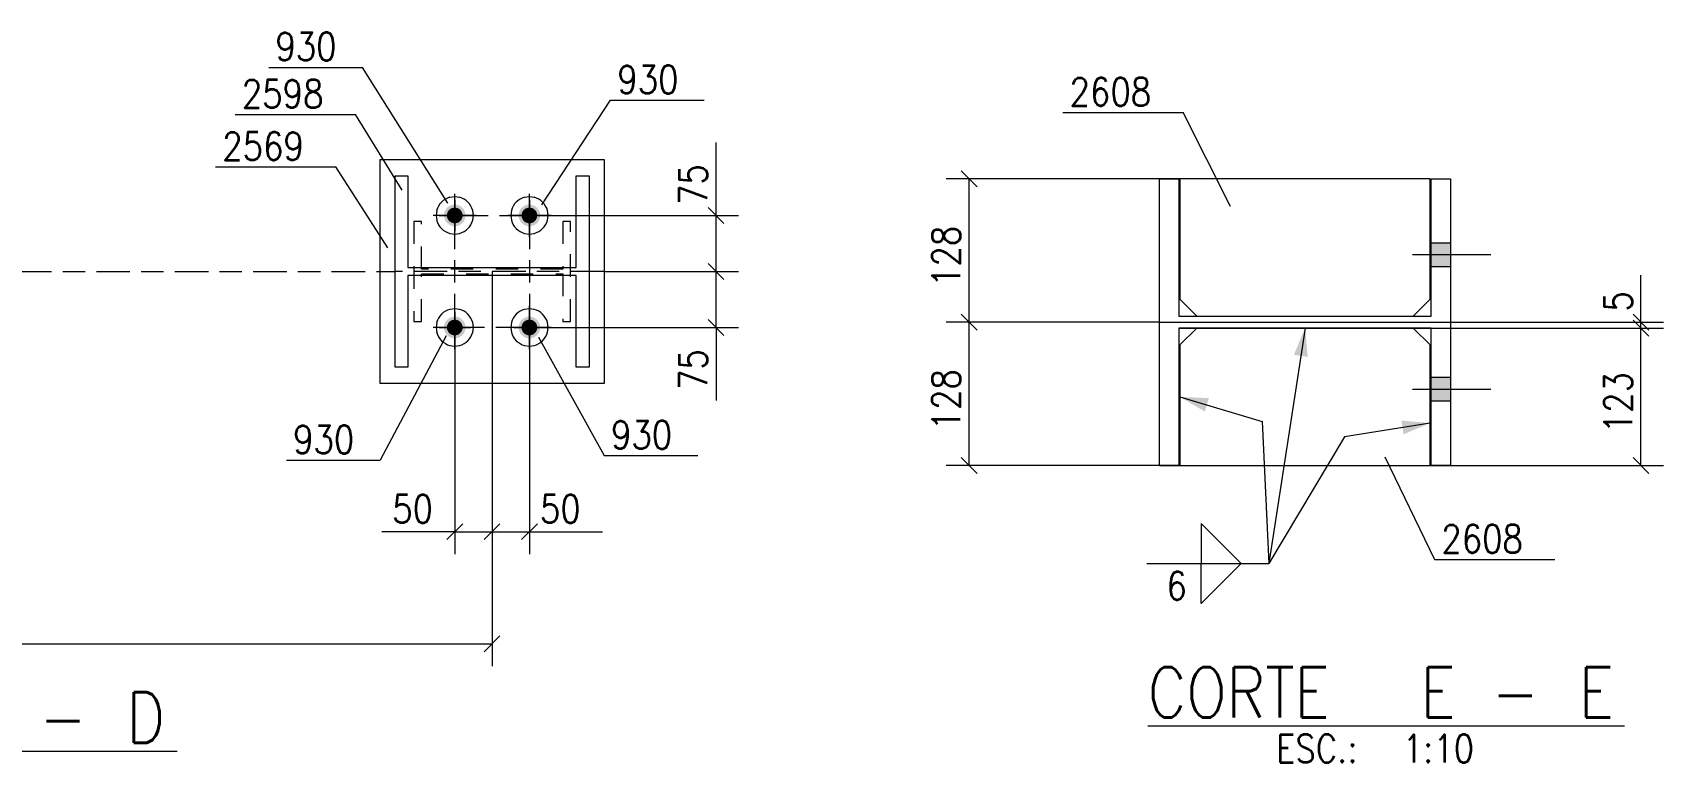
# Model space of a CAD drawing. Header units: millimetres. Extents: x 5 to 846, y 5 to 599.
# Drawn here: x 148.1 to 293.7, y 219 to 284.1 of the extents above; entities that cross this region are included whole.
import ezdxf

# ---------------------------------------------------------------- set-up
doc = ezdxf.new("R2010")
doc.units = ezdxf.units.MM
for name, pattern in [('XKITLINE00', [0]), ('XKITLINE02', [4, 2, -2]), ('XKITLINE06', [7, 3, -1, 2, -1])]:
    doc.linetypes.add(name, pattern=pattern)
for name, color, linetype, lineweight in [('Cota', 4, 'Continuous', 0), ('Marca da peça', 2, 'Continuous', 0), ('Objeto gráfico', 3, 'Continuous', 0), ('Outro tipo de objeto', 7, 'Continuous', 0), ('Parafuso', 3, 'Continuous', 0), ('Peça', 2, 'Continuous', 0), ('Solda', 1, 'Continuous', 0)]:
    doc.layers.add(name, color=color, linetype=linetype, lineweight=lineweight)
doc.styles.add('ROMANS', font='ROMANS__.TTF')
doc.styles.add('SIMPLEX', font='SIMPLEX_.TTF')

msp = doc.modelspace()

# ---------------------------------------------------------------- hatches: boundary and pattern name
at = {"layer": 'Parafuso'}
for points in [[(185.78, 266.85), (185.76, 266.85), (185.73, 266.85), (185.71, 266.85), (185.68, 266.86), (185.66, 266.86), (185.64, 266.86), (185.61, 266.87), (185.59, 266.87), (185.57, 266.88), (185.55, 266.89), (185.52, 266.89), (185.5, 266.9), (185.48, 266.91), (185.46, 266.91), (185.43, 266.92), (185.41, 266.93), (185.39, 266.94), (185.37, 266.95), (185.35, 266.96), (185.33, 266.98), (185.31, 266.99), (185.29, 267), (185.27, 267.01), (185.25, 267.03), (185.23, 267.04), (185.21, 267.05), (185.19, 267.07), (185.17, 267.08), (185.16, 267.1), (185.14, 267.12), (185.12, 267.13), (185.1, 267.15), (185.09, 267.17), (185.07, 267.18), (185.06, 267.2), (185.04, 267.22), (185.03, 267.24), (185.01, 267.26), (185, 267.28), (184.99, 267.3), (184.98, 267.32), (184.96, 267.34), (184.95, 267.36), (184.94, 267.38), (184.93, 267.4), (184.92, 267.42), (184.91, 267.45), (184.9, 267.47), (184.89, 267.49), (184.89, 267.51), (184.88, 267.54), (184.87, 267.56), (184.87, 267.58), (184.86, 267.6), (184.86, 267.63), (184.85, 267.65), (184.85, 267.67), (184.85, 267.7), (184.84, 267.72), (184.84, 267.74), (184.84, 267.77), (184.84, 267.79), (184.84, 267.82), (184.84, 267.84), (184.84, 267.86), (184.84, 267.89), (184.84, 267.91), (184.85, 267.93), (184.85, 267.96), (184.85, 267.98), (184.86, 268), (184.86, 268.03), (184.87, 268.05), (184.87, 268.07), (184.88, 268.1), (184.89, 268.12), (184.89, 268.14), (184.9, 268.16), (184.91, 268.18), (184.92, 268.21), (184.93, 268.23), (184.94, 268.25), (184.95, 268.27), (184.96, 268.29), (184.98, 268.31), (184.99, 268.33), (185, 268.35), (185.01, 268.37), (185.03, 268.39), (185.04, 268.41), (185.06, 268.43), (185.07, 268.45), (185.09, 268.46), (185.1, 268.48), (185.12, 268.5), (185.14, 268.51), (185.16, 268.53), (185.17, 268.55), (185.19, 268.56), (185.21, 268.58), (185.23, 268.59), (185.25, 268.6), (185.27, 268.62), (185.29, 268.63), (185.31, 268.64), (185.33, 268.65), (185.35, 268.67), (185.37, 268.68), (185.39, 268.69), (185.41, 268.7), (185.43, 268.71), (185.46, 268.72), (185.48, 268.72), (185.5, 268.73), (185.52, 268.74), (185.55, 268.75), (185.57, 268.75), (185.59, 268.76), (185.61, 268.76), (185.64, 268.77), (185.66, 268.77), (185.68, 268.77), (185.71, 268.78), (185.73, 268.78), (185.76, 268.78), (185.78, 268.78), (185.8, 268.78), (185.83, 268.78), (185.85, 268.78), (185.87, 268.78), (185.9, 268.78), (185.92, 268.77), (185.94, 268.77), (185.97, 268.77), (185.99, 268.76), (186.01, 268.76), (186.04, 268.75), (186.06, 268.75), (186.08, 268.74), (186.11, 268.73), (186.13, 268.72), (186.15, 268.72), (186.17, 268.71), (186.19, 268.7), (186.22, 268.69), (186.24, 268.68), (186.26, 268.67), (186.28, 268.65), (186.3, 268.64), (186.32, 268.63), (186.34, 268.62), (186.36, 268.6), (186.38, 268.59), (186.4, 268.58), (186.42, 268.56), (186.43, 268.55), (186.45, 268.53), (186.47, 268.51), (186.49, 268.5), (186.5, 268.48), (186.52, 268.46), (186.53, 268.45), (186.55, 268.43), (186.56, 268.41), (186.58, 268.39), (186.59, 268.37), (186.61, 268.35), (186.62, 268.33), (186.63, 268.31), (186.64, 268.29), (186.65, 268.27), (186.67, 268.25), (186.68, 268.23), (186.69, 268.21), (186.69, 268.18), (186.7, 268.16), (186.71, 268.14), (186.72, 268.12), (186.73, 268.1), (186.73, 268.07), (186.74, 268.05), (186.74, 268.03), (186.75, 268), (186.75, 267.98), (186.76, 267.96), (186.76, 267.93), (186.76, 267.91), (186.77, 267.89), (186.77, 267.86), (186.77, 267.84), (186.77, 267.82), (186.77, 267.79), (186.77, 267.77), (186.77, 267.74), (186.76, 267.72), (186.76, 267.7), (186.76, 267.67), (186.75, 267.65), (186.75, 267.63), (186.74, 267.6), (186.74, 267.58), (186.73, 267.56), (186.73, 267.54), (186.72, 267.51), (186.71, 267.49), (186.7, 267.47), (186.69, 267.45), (186.69, 267.42), (186.68, 267.4), (186.67, 267.38), (186.65, 267.36), (186.64, 267.34), (186.63, 267.32), (186.62, 267.3), (186.61, 267.28), (186.59, 267.26), (186.58, 267.24), (186.56, 267.22), (186.55, 267.2), (186.53, 267.18), (186.52, 267.17), (186.5, 267.15), (186.49, 267.13), (186.47, 267.12), (186.45, 267.1), (186.43, 267.08), (186.42, 267.07), (186.4, 267.05), (186.38, 267.04), (186.36, 267.03), (186.34, 267.01), (186.32, 267), (186.3, 266.99), (186.28, 266.98), (186.26, 266.96), (186.24, 266.95), (186.22, 266.94), (186.19, 266.93), (186.17, 266.92), (186.15, 266.91), (186.13, 266.91), (186.11, 266.9), (186.08, 266.89), (186.06, 266.89), (186.04, 266.88), (186.01, 266.87), (185.99, 266.87), (185.97, 266.86), (185.94, 266.86), (185.92, 266.86), (185.9, 266.85), (185.87, 266.85), (185.85, 266.85), (185.83, 266.85), (185.8, 266.85)], [(186.5, 267.78), (186.5, 267.75), (186.5, 267.71), (186.49, 267.68), (186.48, 267.65), (186.47, 267.61), (186.46, 267.58), (186.45, 267.55), (186.44, 267.52), (186.42, 267.49), (186.4, 267.46), (186.39, 267.43), (186.37, 267.4), (186.34, 267.37), (186.32, 267.35), (186.3, 267.32), (186.27, 267.3), (186.25, 267.27), (186.22, 267.25), (186.19, 267.23), (186.16, 267.21), (186.13, 267.2), (186.1, 267.18), (186.07, 267.17), (186.04, 267.16), (186.01, 267.15), (185.97, 267.14), (185.94, 267.13), (185.91, 267.12), (185.87, 267.12), (185.84, 267.12), (185.8, 267.12), (185.77, 267.12), (185.73, 267.12), (185.7, 267.12), (185.67, 267.13), (185.63, 267.14), (185.6, 267.15), (185.57, 267.16), (185.54, 267.17), (185.5, 267.18), (185.47, 267.2), (185.44, 267.21), (185.41, 267.23), (185.39, 267.25), (185.36, 267.27), (185.33, 267.3), (185.31, 267.32), (185.28, 267.35), (185.26, 267.37), (185.24, 267.4), (185.22, 267.43), (185.2, 267.46), (185.19, 267.49), (185.17, 267.52), (185.16, 267.55), (185.14, 267.58), (185.13, 267.61), (185.12, 267.65), (185.12, 267.68), (185.11, 267.71), (185.11, 267.75), (185.1, 267.78), (185.1, 267.82), (185.1, 267.85), (185.11, 267.88), (185.11, 267.92), (185.12, 267.95), (185.12, 267.99), (185.13, 268.02), (185.14, 268.05), (185.16, 268.08), (185.17, 268.11), (185.19, 268.15), (185.2, 268.18), (185.22, 268.2), (185.24, 268.23), (185.26, 268.26), (185.28, 268.29), (185.31, 268.31), (185.33, 268.33), (185.36, 268.36), (185.39, 268.38), (185.41, 268.4), (185.44, 268.42), (185.47, 268.43), (185.5, 268.45), (185.54, 268.46), (185.57, 268.47), (185.6, 268.49), (185.63, 268.49), (185.67, 268.5), (185.7, 268.51), (185.73, 268.51), (185.77, 268.51), (185.8, 268.52), (185.84, 268.51), (185.87, 268.51), (185.91, 268.51), (185.94, 268.5), (185.97, 268.49), (186.01, 268.49), (186.04, 268.47), (186.07, 268.46), (186.1, 268.45), (186.13, 268.43), (186.16, 268.42), (186.19, 268.4), (186.22, 268.38), (186.25, 268.36), (186.27, 268.33), (186.3, 268.31), (186.32, 268.29), (186.34, 268.26), (186.37, 268.23), (186.39, 268.2), (186.4, 268.18), (186.42, 268.15), (186.44, 268.11), (186.45, 268.08), (186.46, 268.05), (186.47, 268.02), (186.48, 267.99), (186.49, 267.95), (186.5, 267.92), (186.5, 267.88), (186.5, 267.85), (186.5, 267.82)], [(192.45, 266.85), (192.42, 266.85), (192.4, 266.85), (192.38, 266.85), (192.35, 266.86), (192.33, 266.86), (192.3, 266.86), (192.28, 266.87), (192.26, 266.87), (192.24, 266.88), (192.21, 266.89), (192.19, 266.89), (192.17, 266.9), (192.14, 266.91), (192.12, 266.91), (192.1, 266.92), (192.08, 266.93), (192.06, 266.94), (192.04, 266.95), (192.01, 266.96), (191.99, 266.98), (191.97, 266.99), (191.95, 267), (191.93, 267.01), (191.91, 267.03), (191.89, 267.04), (191.88, 267.05), (191.86, 267.07), (191.84, 267.08), (191.82, 267.1), (191.8, 267.12), (191.79, 267.13), (191.77, 267.15), (191.75, 267.17), (191.74, 267.18), (191.72, 267.2), (191.71, 267.22), (191.69, 267.24), (191.68, 267.26), (191.67, 267.28), (191.65, 267.3), (191.64, 267.32), (191.63, 267.34), (191.62, 267.36), (191.61, 267.38), (191.6, 267.4), (191.59, 267.42), (191.58, 267.45), (191.57, 267.47), (191.56, 267.49), (191.55, 267.51), (191.55, 267.54), (191.54, 267.56), (191.53, 267.58), (191.53, 267.6), (191.52, 267.63), (191.52, 267.65), (191.52, 267.67), (191.51, 267.7), (191.51, 267.72), (191.51, 267.74), (191.51, 267.77), (191.51, 267.79), (191.5, 267.82), (191.51, 267.84), (191.51, 267.86), (191.51, 267.89), (191.51, 267.91), (191.51, 267.93), (191.52, 267.96), (191.52, 267.98), (191.52, 268), (191.53, 268.03), (191.53, 268.05), (191.54, 268.07), (191.55, 268.1), (191.55, 268.12), (191.56, 268.14), (191.57, 268.16), (191.58, 268.18), (191.59, 268.21), (191.6, 268.23), (191.61, 268.25), (191.62, 268.27), (191.63, 268.29), (191.64, 268.31), (191.65, 268.33), (191.67, 268.35), (191.68, 268.37), (191.69, 268.39), (191.71, 268.41), (191.72, 268.43), (191.74, 268.45), (191.75, 268.46), (191.77, 268.48), (191.79, 268.5), (191.8, 268.51), (191.82, 268.53), (191.84, 268.55), (191.86, 268.56), (191.88, 268.58), (191.89, 268.59), (191.91, 268.6), (191.93, 268.62), (191.95, 268.63), (191.97, 268.64), (191.99, 268.65), (192.01, 268.67), (192.04, 268.68), (192.06, 268.69), (192.08, 268.7), (192.1, 268.71), (192.12, 268.72), (192.14, 268.72), (192.17, 268.73), (192.19, 268.74), (192.21, 268.75), (192.24, 268.75), (192.26, 268.76), (192.28, 268.76), (192.3, 268.77), (192.33, 268.77), (192.35, 268.77), (192.38, 268.78), (192.4, 268.78), (192.42, 268.78), (192.45, 268.78), (192.47, 268.78), (192.49, 268.78), (192.52, 268.78), (192.54, 268.78), (192.56, 268.78), (192.59, 268.77), (192.61, 268.77), (192.63, 268.77), (192.66, 268.76), (192.68, 268.76), (192.7, 268.75), (192.73, 268.75), (192.75, 268.74), (192.77, 268.73), (192.79, 268.72), (192.82, 268.72), (192.84, 268.71), (192.86, 268.7), (192.88, 268.69), (192.9, 268.68), (192.92, 268.67), (192.95, 268.65), (192.97, 268.64), (192.99, 268.63), (193.01, 268.62), (193.03, 268.6), (193.04, 268.59), (193.06, 268.58), (193.08, 268.56), (193.1, 268.55), (193.12, 268.53), (193.14, 268.51), (193.15, 268.5), (193.17, 268.48), (193.18, 268.46), (193.2, 268.45), (193.22, 268.43), (193.23, 268.41), (193.24, 268.39), (193.26, 268.37), (193.27, 268.35), (193.29, 268.33), (193.3, 268.31), (193.31, 268.29), (193.32, 268.27), (193.33, 268.25), (193.34, 268.23), (193.35, 268.21), (193.36, 268.18), (193.37, 268.16), (193.38, 268.14), (193.39, 268.12), (193.39, 268.1), (193.4, 268.07), (193.41, 268.05), (193.41, 268.03), (193.42, 268), (193.42, 267.98), (193.42, 267.96), (193.43, 267.93), (193.43, 267.91), (193.43, 267.89), (193.43, 267.86), (193.43, 267.84), (193.43, 267.82), (193.43, 267.79), (193.43, 267.77), (193.43, 267.74), (193.43, 267.72), (193.43, 267.7), (193.42, 267.67), (193.42, 267.65), (193.42, 267.63), (193.41, 267.6), (193.41, 267.58), (193.4, 267.56), (193.39, 267.54), (193.39, 267.51), (193.38, 267.49), (193.37, 267.47), (193.36, 267.45), (193.35, 267.42), (193.34, 267.4), (193.33, 267.38), (193.32, 267.36), (193.31, 267.34), (193.3, 267.32), (193.29, 267.3), (193.27, 267.28), (193.26, 267.26), (193.24, 267.24), (193.23, 267.22), (193.22, 267.2), (193.2, 267.18), (193.18, 267.17), (193.17, 267.15), (193.15, 267.13), (193.14, 267.12), (193.12, 267.1), (193.1, 267.08), (193.08, 267.07), (193.06, 267.05), (193.04, 267.04), (193.03, 267.03), (193.01, 267.01), (192.99, 267), (192.97, 266.99), (192.95, 266.98), (192.92, 266.96), (192.9, 266.95), (192.88, 266.94), (192.86, 266.93), (192.84, 266.92), (192.82, 266.91), (192.79, 266.91), (192.77, 266.9), (192.75, 266.89), (192.73, 266.89), (192.7, 266.88), (192.68, 266.87), (192.66, 266.87), (192.63, 266.86), (192.61, 266.86), (192.59, 266.86), (192.56, 266.85), (192.54, 266.85), (192.52, 266.85), (192.49, 266.85), (192.47, 266.85)], [(193.17, 267.78), (193.17, 267.75), (193.16, 267.71), (193.16, 267.68), (193.15, 267.65), (193.14, 267.61), (193.13, 267.58), (193.12, 267.55), (193.1, 267.52), (193.09, 267.49), (193.07, 267.46), (193.05, 267.43), (193.03, 267.4), (193.01, 267.37), (192.99, 267.35), (192.96, 267.32), (192.94, 267.3), (192.91, 267.27), (192.89, 267.25), (192.86, 267.23), (192.83, 267.21), (192.8, 267.2), (192.77, 267.18), (192.74, 267.17), (192.71, 267.16), (192.67, 267.15), (192.64, 267.14), (192.61, 267.13), (192.57, 267.12), (192.54, 267.12), (192.5, 267.12), (192.47, 267.12), (192.44, 267.12), (192.4, 267.12), (192.37, 267.12), (192.33, 267.13), (192.3, 267.14), (192.27, 267.15), (192.23, 267.16), (192.2, 267.17), (192.17, 267.18), (192.14, 267.2), (192.11, 267.21), (192.08, 267.23), (192.05, 267.25), (192.03, 267.27), (192, 267.3), (191.97, 267.32), (191.95, 267.35), (191.93, 267.37), (191.91, 267.4), (191.89, 267.43), (191.87, 267.46), (191.85, 267.49), (191.84, 267.52), (191.82, 267.55), (191.81, 267.58), (191.8, 267.61), (191.79, 267.65), (191.78, 267.68), (191.78, 267.71), (191.77, 267.75), (191.77, 267.78), (191.77, 267.82), (191.77, 267.85), (191.77, 267.88), (191.78, 267.92), (191.78, 267.95), (191.79, 267.99), (191.8, 268.02), (191.81, 268.05), (191.82, 268.08), (191.84, 268.11), (191.85, 268.15), (191.87, 268.18), (191.89, 268.2), (191.91, 268.23), (191.93, 268.26), (191.95, 268.29), (191.97, 268.31), (192, 268.33), (192.03, 268.36), (192.05, 268.38), (192.08, 268.4), (192.11, 268.42), (192.14, 268.43), (192.17, 268.45), (192.2, 268.46), (192.23, 268.47), (192.27, 268.49), (192.3, 268.49), (192.33, 268.5), (192.37, 268.51), (192.4, 268.51), (192.44, 268.51), (192.47, 268.52), (192.5, 268.51), (192.54, 268.51), (192.57, 268.51), (192.61, 268.5), (192.64, 268.49), (192.67, 268.49), (192.71, 268.47), (192.74, 268.46), (192.77, 268.45), (192.8, 268.43), (192.83, 268.42), (192.86, 268.4), (192.89, 268.38), (192.91, 268.36), (192.94, 268.33), (192.96, 268.31), (192.99, 268.29), (193.01, 268.26), (193.03, 268.23), (193.05, 268.2), (193.07, 268.18), (193.09, 268.15), (193.1, 268.11), (193.12, 268.08), (193.13, 268.05), (193.14, 268.02), (193.15, 267.99), (193.16, 267.95), (193.16, 267.92), (193.17, 267.88), (193.17, 267.85), (193.17, 267.82)], [(274.74, 263.24), (273.01, 263.24), (273.01, 265.34), (274.74, 265.34)], [(185.78, 256.85), (185.76, 256.85), (185.73, 256.85), (185.71, 256.85), (185.68, 256.86), (185.66, 256.86), (185.64, 256.86), (185.61, 256.87), (185.59, 256.87), (185.57, 256.88), (185.55, 256.89), (185.52, 256.89), (185.5, 256.9), (185.48, 256.91), (185.46, 256.91), (185.43, 256.92), (185.41, 256.93), (185.39, 256.94), (185.37, 256.95), (185.35, 256.96), (185.33, 256.98), (185.31, 256.99), (185.29, 257), (185.27, 257.01), (185.25, 257.03), (185.23, 257.04), (185.21, 257.05), (185.19, 257.07), (185.17, 257.08), (185.16, 257.1), (185.14, 257.12), (185.12, 257.13), (185.1, 257.15), (185.09, 257.17), (185.07, 257.18), (185.06, 257.2), (185.04, 257.22), (185.03, 257.24), (185.01, 257.26), (185, 257.28), (184.99, 257.3), (184.98, 257.32), (184.96, 257.34), (184.95, 257.36), (184.94, 257.38), (184.93, 257.4), (184.92, 257.42), (184.91, 257.45), (184.9, 257.47), (184.89, 257.49), (184.89, 257.51), (184.88, 257.54), (184.87, 257.56), (184.87, 257.58), (184.86, 257.6), (184.86, 257.63), (184.85, 257.65), (184.85, 257.67), (184.85, 257.7), (184.84, 257.72), (184.84, 257.74), (184.84, 257.77), (184.84, 257.79), (184.84, 257.82), (184.84, 257.84), (184.84, 257.86), (184.84, 257.89), (184.84, 257.91), (184.85, 257.93), (184.85, 257.96), (184.85, 257.98), (184.86, 258), (184.86, 258.03), (184.87, 258.05), (184.87, 258.07), (184.88, 258.1), (184.89, 258.12), (184.89, 258.14), (184.9, 258.16), (184.91, 258.18), (184.92, 258.21), (184.93, 258.23), (184.94, 258.25), (184.95, 258.27), (184.96, 258.29), (184.98, 258.31), (184.99, 258.33), (185, 258.35), (185.01, 258.37), (185.03, 258.39), (185.04, 258.41), (185.06, 258.43), (185.07, 258.45), (185.09, 258.46), (185.1, 258.48), (185.12, 258.5), (185.14, 258.51), (185.16, 258.53), (185.17, 258.55), (185.19, 258.56), (185.21, 258.58), (185.23, 258.59), (185.25, 258.6), (185.27, 258.62), (185.29, 258.63), (185.31, 258.64), (185.33, 258.65), (185.35, 258.67), (185.37, 258.68), (185.39, 258.69), (185.41, 258.7), (185.43, 258.71), (185.46, 258.72), (185.48, 258.72), (185.5, 258.73), (185.52, 258.74), (185.55, 258.75), (185.57, 258.75), (185.59, 258.76), (185.61, 258.76), (185.64, 258.77), (185.66, 258.77), (185.68, 258.77), (185.71, 258.78), (185.73, 258.78), (185.76, 258.78), (185.78, 258.78), (185.8, 258.78), (185.83, 258.78), (185.85, 258.78), (185.87, 258.78), (185.9, 258.78), (185.92, 258.77), (185.94, 258.77), (185.97, 258.77), (185.99, 258.76), (186.01, 258.76), (186.04, 258.75), (186.06, 258.75), (186.08, 258.74), (186.11, 258.73), (186.13, 258.72), (186.15, 258.72), (186.17, 258.71), (186.19, 258.7), (186.22, 258.69), (186.24, 258.68), (186.26, 258.67), (186.28, 258.65), (186.3, 258.64), (186.32, 258.63), (186.34, 258.62), (186.36, 258.6), (186.38, 258.59), (186.4, 258.58), (186.42, 258.56), (186.43, 258.55), (186.45, 258.53), (186.47, 258.51), (186.49, 258.5), (186.5, 258.48), (186.52, 258.46), (186.53, 258.45), (186.55, 258.43), (186.56, 258.41), (186.58, 258.39), (186.59, 258.37), (186.61, 258.35), (186.62, 258.33), (186.63, 258.31), (186.64, 258.29), (186.65, 258.27), (186.67, 258.25), (186.68, 258.23), (186.69, 258.21), (186.69, 258.18), (186.7, 258.16), (186.71, 258.14), (186.72, 258.12), (186.73, 258.1), (186.73, 258.07), (186.74, 258.05), (186.74, 258.03), (186.75, 258), (186.75, 257.98), (186.76, 257.96), (186.76, 257.93), (186.76, 257.91), (186.77, 257.89), (186.77, 257.86), (186.77, 257.84), (186.77, 257.82), (186.77, 257.79), (186.77, 257.77), (186.77, 257.74), (186.76, 257.72), (186.76, 257.7), (186.76, 257.67), (186.75, 257.65), (186.75, 257.63), (186.74, 257.6), (186.74, 257.58), (186.73, 257.56), (186.73, 257.54), (186.72, 257.51), (186.71, 257.49), (186.7, 257.47), (186.69, 257.45), (186.69, 257.42), (186.68, 257.4), (186.67, 257.38), (186.65, 257.36), (186.64, 257.34), (186.63, 257.32), (186.62, 257.3), (186.61, 257.28), (186.59, 257.26), (186.58, 257.24), (186.56, 257.22), (186.55, 257.2), (186.53, 257.18), (186.52, 257.17), (186.5, 257.15), (186.49, 257.13), (186.47, 257.12), (186.45, 257.1), (186.43, 257.08), (186.42, 257.07), (186.4, 257.05), (186.38, 257.04), (186.36, 257.03), (186.34, 257.01), (186.32, 257), (186.3, 256.99), (186.28, 256.98), (186.26, 256.96), (186.24, 256.95), (186.22, 256.94), (186.19, 256.93), (186.17, 256.92), (186.15, 256.91), (186.13, 256.91), (186.11, 256.9), (186.08, 256.89), (186.06, 256.89), (186.04, 256.88), (186.01, 256.87), (185.99, 256.87), (185.97, 256.86), (185.94, 256.86), (185.92, 256.86), (185.9, 256.85), (185.87, 256.85), (185.85, 256.85), (185.83, 256.85), (185.8, 256.85)], [(186.5, 257.78), (186.5, 257.75), (186.5, 257.71), (186.49, 257.68), (186.48, 257.65), (186.47, 257.61), (186.46, 257.58), (186.45, 257.55), (186.44, 257.52), (186.42, 257.49), (186.4, 257.46), (186.39, 257.43), (186.37, 257.4), (186.34, 257.37), (186.32, 257.35), (186.3, 257.32), (186.27, 257.3), (186.25, 257.27), (186.22, 257.25), (186.19, 257.23), (186.16, 257.21), (186.13, 257.2), (186.1, 257.18), (186.07, 257.17), (186.04, 257.16), (186.01, 257.15), (185.97, 257.14), (185.94, 257.13), (185.91, 257.12), (185.87, 257.12), (185.84, 257.12), (185.8, 257.12), (185.77, 257.12), (185.73, 257.12), (185.7, 257.12), (185.67, 257.13), (185.63, 257.14), (185.6, 257.15), (185.57, 257.16), (185.54, 257.17), (185.5, 257.18), (185.47, 257.2), (185.44, 257.21), (185.41, 257.23), (185.39, 257.25), (185.36, 257.27), (185.33, 257.3), (185.31, 257.32), (185.28, 257.35), (185.26, 257.37), (185.24, 257.4), (185.22, 257.43), (185.2, 257.46), (185.19, 257.49), (185.17, 257.52), (185.16, 257.55), (185.14, 257.58), (185.13, 257.61), (185.12, 257.65), (185.12, 257.68), (185.11, 257.71), (185.11, 257.75), (185.1, 257.78), (185.1, 257.82), (185.1, 257.85), (185.11, 257.88), (185.11, 257.92), (185.12, 257.95), (185.12, 257.99), (185.13, 258.02), (185.14, 258.05), (185.16, 258.08), (185.17, 258.11), (185.19, 258.15), (185.2, 258.18), (185.22, 258.2), (185.24, 258.23), (185.26, 258.26), (185.28, 258.29), (185.31, 258.31), (185.33, 258.33), (185.36, 258.36), (185.39, 258.38), (185.41, 258.4), (185.44, 258.42), (185.47, 258.43), (185.5, 258.45), (185.54, 258.46), (185.57, 258.47), (185.6, 258.49), (185.63, 258.49), (185.67, 258.5), (185.7, 258.51), (185.73, 258.51), (185.77, 258.51), (185.8, 258.52), (185.84, 258.51), (185.87, 258.51), (185.91, 258.51), (185.94, 258.5), (185.97, 258.49), (186.01, 258.49), (186.04, 258.47), (186.07, 258.46), (186.1, 258.45), (186.13, 258.43), (186.16, 258.42), (186.19, 258.4), (186.22, 258.38), (186.25, 258.36), (186.27, 258.33), (186.3, 258.31), (186.32, 258.29), (186.34, 258.26), (186.37, 258.23), (186.39, 258.2), (186.4, 258.18), (186.42, 258.15), (186.44, 258.11), (186.45, 258.08), (186.46, 258.05), (186.47, 258.02), (186.48, 257.99), (186.49, 257.95), (186.5, 257.92), (186.5, 257.88), (186.5, 257.85), (186.5, 257.82)], [(192.45, 256.85), (192.42, 256.85), (192.4, 256.85), (192.38, 256.85), (192.35, 256.86), (192.33, 256.86), (192.3, 256.86), (192.28, 256.87), (192.26, 256.87), (192.24, 256.88), (192.21, 256.89), (192.19, 256.89), (192.17, 256.9), (192.14, 256.91), (192.12, 256.91), (192.1, 256.92), (192.08, 256.93), (192.06, 256.94), (192.04, 256.95), (192.01, 256.96), (191.99, 256.98), (191.97, 256.99), (191.95, 257), (191.93, 257.01), (191.91, 257.03), (191.89, 257.04), (191.88, 257.05), (191.86, 257.07), (191.84, 257.08), (191.82, 257.1), (191.8, 257.12), (191.79, 257.13), (191.77, 257.15), (191.75, 257.17), (191.74, 257.18), (191.72, 257.2), (191.71, 257.22), (191.69, 257.24), (191.68, 257.26), (191.67, 257.28), (191.65, 257.3), (191.64, 257.32), (191.63, 257.34), (191.62, 257.36), (191.61, 257.38), (191.6, 257.4), (191.59, 257.42), (191.58, 257.45), (191.57, 257.47), (191.56, 257.49), (191.55, 257.51), (191.55, 257.54), (191.54, 257.56), (191.53, 257.58), (191.53, 257.6), (191.52, 257.63), (191.52, 257.65), (191.52, 257.67), (191.51, 257.7), (191.51, 257.72), (191.51, 257.74), (191.51, 257.77), (191.51, 257.79), (191.5, 257.82), (191.51, 257.84), (191.51, 257.86), (191.51, 257.89), (191.51, 257.91), (191.51, 257.93), (191.52, 257.96), (191.52, 257.98), (191.52, 258), (191.53, 258.03), (191.53, 258.05), (191.54, 258.07), (191.55, 258.1), (191.55, 258.12), (191.56, 258.14), (191.57, 258.16), (191.58, 258.18), (191.59, 258.21), (191.6, 258.23), (191.61, 258.25), (191.62, 258.27), (191.63, 258.29), (191.64, 258.31), (191.65, 258.33), (191.67, 258.35), (191.68, 258.37), (191.69, 258.39), (191.71, 258.41), (191.72, 258.43), (191.74, 258.45), (191.75, 258.46), (191.77, 258.48), (191.79, 258.5), (191.8, 258.51), (191.82, 258.53), (191.84, 258.55), (191.86, 258.56), (191.88, 258.58), (191.89, 258.59), (191.91, 258.6), (191.93, 258.62), (191.95, 258.63), (191.97, 258.64), (191.99, 258.65), (192.01, 258.67), (192.04, 258.68), (192.06, 258.69), (192.08, 258.7), (192.1, 258.71), (192.12, 258.72), (192.14, 258.72), (192.17, 258.73), (192.19, 258.74), (192.21, 258.75), (192.24, 258.75), (192.26, 258.76), (192.28, 258.76), (192.3, 258.77), (192.33, 258.77), (192.35, 258.77), (192.38, 258.78), (192.4, 258.78), (192.42, 258.78), (192.45, 258.78), (192.47, 258.78), (192.49, 258.78), (192.52, 258.78), (192.54, 258.78), (192.56, 258.78), (192.59, 258.77), (192.61, 258.77), (192.63, 258.77), (192.66, 258.76), (192.68, 258.76), (192.7, 258.75), (192.73, 258.75), (192.75, 258.74), (192.77, 258.73), (192.79, 258.72), (192.82, 258.72), (192.84, 258.71), (192.86, 258.7), (192.88, 258.69), (192.9, 258.68), (192.92, 258.67), (192.95, 258.65), (192.97, 258.64), (192.99, 258.63), (193.01, 258.62), (193.03, 258.6), (193.04, 258.59), (193.06, 258.58), (193.08, 258.56), (193.1, 258.55), (193.12, 258.53), (193.14, 258.51), (193.15, 258.5), (193.17, 258.48), (193.18, 258.46), (193.2, 258.45), (193.22, 258.43), (193.23, 258.41), (193.24, 258.39), (193.26, 258.37), (193.27, 258.35), (193.29, 258.33), (193.3, 258.31), (193.31, 258.29), (193.32, 258.27), (193.33, 258.25), (193.34, 258.23), (193.35, 258.21), (193.36, 258.18), (193.37, 258.16), (193.38, 258.14), (193.39, 258.12), (193.39, 258.1), (193.4, 258.07), (193.41, 258.05), (193.41, 258.03), (193.42, 258), (193.42, 257.98), (193.42, 257.96), (193.43, 257.93), (193.43, 257.91), (193.43, 257.89), (193.43, 257.86), (193.43, 257.84), (193.43, 257.82), (193.43, 257.79), (193.43, 257.77), (193.43, 257.74), (193.43, 257.72), (193.43, 257.7), (193.42, 257.67), (193.42, 257.65), (193.42, 257.63), (193.41, 257.6), (193.41, 257.58), (193.4, 257.56), (193.39, 257.54), (193.39, 257.51), (193.38, 257.49), (193.37, 257.47), (193.36, 257.45), (193.35, 257.42), (193.34, 257.4), (193.33, 257.38), (193.32, 257.36), (193.31, 257.34), (193.3, 257.32), (193.29, 257.3), (193.27, 257.28), (193.26, 257.26), (193.24, 257.24), (193.23, 257.22), (193.22, 257.2), (193.2, 257.18), (193.18, 257.17), (193.17, 257.15), (193.15, 257.13), (193.14, 257.12), (193.12, 257.1), (193.1, 257.08), (193.08, 257.07), (193.06, 257.05), (193.04, 257.04), (193.03, 257.03), (193.01, 257.01), (192.99, 257), (192.97, 256.99), (192.95, 256.98), (192.92, 256.96), (192.9, 256.95), (192.88, 256.94), (192.86, 256.93), (192.84, 256.92), (192.82, 256.91), (192.79, 256.91), (192.77, 256.9), (192.75, 256.89), (192.73, 256.89), (192.7, 256.88), (192.68, 256.87), (192.66, 256.87), (192.63, 256.86), (192.61, 256.86), (192.59, 256.86), (192.56, 256.85), (192.54, 256.85), (192.52, 256.85), (192.49, 256.85), (192.47, 256.85)], [(193.17, 257.78), (193.17, 257.75), (193.16, 257.71), (193.16, 257.68), (193.15, 257.65), (193.14, 257.61), (193.13, 257.58), (193.12, 257.55), (193.1, 257.52), (193.09, 257.49), (193.07, 257.46), (193.05, 257.43), (193.03, 257.4), (193.01, 257.37), (192.99, 257.35), (192.96, 257.32), (192.94, 257.3), (192.91, 257.27), (192.89, 257.25), (192.86, 257.23), (192.83, 257.21), (192.8, 257.2), (192.77, 257.18), (192.74, 257.17), (192.71, 257.16), (192.67, 257.15), (192.64, 257.14), (192.61, 257.13), (192.57, 257.12), (192.54, 257.12), (192.5, 257.12), (192.47, 257.12), (192.44, 257.12), (192.4, 257.12), (192.37, 257.12), (192.33, 257.13), (192.3, 257.14), (192.27, 257.15), (192.23, 257.16), (192.2, 257.17), (192.17, 257.18), (192.14, 257.2), (192.11, 257.21), (192.08, 257.23), (192.05, 257.25), (192.03, 257.27), (192, 257.3), (191.97, 257.32), (191.95, 257.35), (191.93, 257.37), (191.91, 257.4), (191.89, 257.43), (191.87, 257.46), (191.85, 257.49), (191.84, 257.52), (191.82, 257.55), (191.81, 257.58), (191.8, 257.61), (191.79, 257.65), (191.78, 257.68), (191.78, 257.71), (191.77, 257.75), (191.77, 257.78), (191.77, 257.82), (191.77, 257.85), (191.77, 257.88), (191.78, 257.92), (191.78, 257.95), (191.79, 257.99), (191.8, 258.02), (191.81, 258.05), (191.82, 258.08), (191.84, 258.11), (191.85, 258.15), (191.87, 258.18), (191.89, 258.2), (191.91, 258.23), (191.93, 258.26), (191.95, 258.29), (191.97, 258.31), (192, 258.33), (192.03, 258.36), (192.05, 258.38), (192.08, 258.4), (192.11, 258.42), (192.14, 258.43), (192.17, 258.45), (192.2, 258.46), (192.23, 258.47), (192.27, 258.49), (192.3, 258.49), (192.33, 258.5), (192.37, 258.51), (192.4, 258.51), (192.44, 258.51), (192.47, 258.52), (192.5, 258.51), (192.54, 258.51), (192.57, 258.51), (192.61, 258.5), (192.64, 258.49), (192.67, 258.49), (192.71, 258.47), (192.74, 258.46), (192.77, 258.45), (192.8, 258.43), (192.83, 258.42), (192.86, 258.4), (192.89, 258.38), (192.91, 258.36), (192.94, 258.33), (192.96, 258.31), (192.99, 258.29), (193.01, 258.26), (193.03, 258.23), (193.05, 258.2), (193.07, 258.18), (193.09, 258.15), (193.1, 258.11), (193.12, 258.08), (193.13, 258.05), (193.14, 258.02), (193.15, 257.99), (193.16, 257.95), (193.16, 257.92), (193.17, 257.88), (193.17, 257.85), (193.17, 257.82)], [(274.74, 251.24), (273.01, 251.24), (273.01, 253.34), (274.74, 253.34)]]:
    msp.add_hatch(color=7, dxfattribs=at).paths.add_polyline_path(points, flags=17)
at = {"layer": 'Solda'}
for points in [[(261.74, 257.76), (261.98, 255.19), (260.74, 255.38)], [(250.57, 251.62), (253.15, 251.51), (252.79, 250.31)], [(272.91, 249.29), (270.54, 248.28), (270.34, 249.51)]]:
    msp.add_hatch(color=7, dxfattribs=at).paths.add_polyline_path(points, flags=17)

# ---------------------------------------------------------------- linework, layer by layer
at = {"layer": 'Cota', "color": 7, "linetype": 'XKITLINE00', "lineweight": 0}
for p, q in [((209.14, 267.82), (209.14, 274.33)), ((209.14, 267.82), (209.14, 274.33)), ((250.57, 271.09), (229.69, 271.09)), ((231.03, 271.8), (232.45, 270.38)), ((231.74, 258.29), (231.74, 271.09)), ((208.43, 268.52), (209.84, 267.11)), ((192.47, 267.82), (211.14, 267.82)), ((209.14, 262.82), (209.14, 267.82)), ((189.14, 262.82), (189.14, 237.59)), ((189.14, 262.82), (189.14, 237.59)), ((199.14, 262.82), (211.14, 262.82)), ((199.14, 262.82), (211.14, 262.82)), ((208.43, 263.52), (209.84, 262.11)), ((208.43, 263.52), (209.84, 262.11)), ((209.14, 257.82), (209.14, 262.82)), ((291.74, 258.29), (291.74, 262.49)), ((291.74, 258.29), (291.74, 262.49)), ((185.8, 257.82), (185.8, 237.59)), ((192.47, 257.82), (192.47, 237.59)), ((192.47, 257.82), (211.14, 257.82)), ((208.43, 258.52), (209.84, 257.11)), ((209.14, 257.82), (209.14, 251.3)), ((209.14, 257.82), (209.14, 251.3)), ((248.74, 258.29), (229.69, 258.29)), ((248.74, 258.29), (229.69, 258.29)), ((231.03, 259), (232.45, 257.58)), ((231.03, 259), (232.45, 257.58)), ((231.74, 245.49), (231.74, 258.29)), ((248.74, 258.29), (293.74, 258.29)), ((291.03, 259), (292.45, 257.58)), ((291.03, 258.46), (292.45, 257.05)), ((291.03, 258.46), (292.45, 257.05)), ((291.74, 257.76), (291.74, 258.29)), ((250.47, 257.76), (293.74, 257.76)), ((250.47, 257.76), (293.74, 257.76)), ((291.74, 245.49), (291.74, 257.76)), ((189.14, 252.82), (189.14, 227.59)), ((231.03, 246.2), (232.45, 244.78)), ((291.03, 246.2), (292.45, 244.78)), ((250.57, 245.49), (229.69, 245.49)), ((248.74, 245.49), (293.74, 245.49)), ((185.8, 239.59), (179.29, 239.59)), ((185.8, 239.59), (179.29, 239.59)), ((186.51, 240.3), (185.1, 238.88)), ((185.8, 239.59), (189.14, 239.59)), ((189.84, 240.3), (188.43, 238.88)), ((189.84, 240.3), (188.43, 238.88)), ((189.14, 239.59), (192.47, 239.59)), ((193.18, 240.3), (191.76, 238.88)), ((192.47, 239.59), (198.99, 239.59)), ((192.47, 239.59), (198.99, 239.59)), ((189.84, 230.3), (188.43, 228.88)), ((89.14, 229.59), (189.14, 229.59))]:
    msp.add_line(p, q, dxfattribs=at)
at = {"layer": 'Cota', "color": 3}
for p in [(231.74, 271.09), (209.14, 267.82), (209.14, 262.82), (209.14, 262.82), (209.14, 257.82), (231.74, 258.29), (231.74, 258.29), (291.74, 258.29), (291.74, 257.76), (291.74, 257.76), (231.74, 245.49), (291.74, 245.49), (185.8, 239.59), (189.14, 239.59), (189.14, 239.59), (192.47, 239.59), (189.14, 229.59)]:
    msp.add_point(p, dxfattribs=at)
at = {"layer": 'Marca da peça', "color": 7, "linetype": 'XKITLINE00', "lineweight": 0}
for p, q in [((169.19, 281.03), (177.55, 281.03)), ((185.18, 268.9), (177.55, 281.03)), ((166.19, 276.83), (176.93, 276.83)), ((181.11, 270.06), (176.93, 276.83)), ((193.57, 268.77), (199.72, 278.09)), ((199.72, 278.09), (208.07, 278.09)), ((240.11, 277), (250.85, 277)), ((255.07, 268.61), (250.85, 277)), ((164.44, 272.14), (175.18, 272.14)), ((179.83, 264.91), (175.18, 272.14)), ((185.05, 257.06), (179.13, 245.98)), ((193.27, 256.96), (199.16, 246.38)), ((199.16, 246.38), (207.51, 246.38)), ((268.88, 246.27), (273.31, 237.11)), ((170.77, 245.98), (179.13, 245.98)), ((273.31, 237.11), (284.05, 237.11))]:
    msp.add_line(p, q, dxfattribs=at)
at = {"layer": 'Objeto gráfico', "color": 7, "linetype": 'XKITLINE06', "lineweight": 0}
for p, q in [((185.8, 267.82), (192.47, 267.82)), ((192.47, 267.82), (192.47, 257.82)), ((185.8, 257.82), (185.8, 266.15)), ((97.8, 262.82), (180.47, 262.82)), ((199.14, 262.82), (180.47, 262.82)), ((192.47, 257.82), (185.8, 257.82)), ((248.74, 258.29), (274.74, 258.29))]:
    msp.add_line(p, q, dxfattribs=at)
at = {"layer": 'Outro tipo de objeto', "color": 1, "linetype": 'XKITLINE00', "lineweight": 0}
for p, q in [((247.69, 222.25), (290.28, 222.25)), ((117.58, 220.01), (161, 220.01))]:
    msp.add_line(p, q, dxfattribs=at)
at = {"layer": 'Parafuso', "color": 7, "linetype": 'XKITLINE00', "lineweight": 0}
for p, q in [((185.8, 265.89), (185.8, 269.75)), ((192.47, 265.89), (192.47, 269.75)), ((185.8, 269.22), (185.8, 266.42)), ((192.47, 269.22), (192.47, 266.42)), ((187.73, 267.82), (183.87, 267.82)), ((184.4, 267.82), (187.2, 267.82)), ((194.4, 267.82), (190.54, 267.82)), ((191.07, 267.82), (193.87, 267.82)), ((274.74, 265.34), (273.01, 265.34)), ((278.32, 264.29), (271.33, 264.29)), ((274.74, 263.24), (273.01, 263.24)), ((185.8, 255.89), (185.8, 259.75)), ((192.47, 255.89), (192.47, 259.75)), ((187.73, 257.82), (183.87, 257.82)), ((184.4, 257.82), (187.2, 257.82)), ((185.8, 259.22), (185.8, 256.42)), ((194.4, 257.82), (190.54, 257.82)), ((191.07, 257.82), (193.87, 257.82)), ((192.47, 259.22), (192.47, 256.42)), ((278.32, 252.29), (271.33, 252.29)), ((274.74, 253.34), (273.01, 253.34)), ((274.74, 251.24), (273.01, 251.24))]:
    msp.add_line(p, q, dxfattribs=at)
at = {"layer": 'Peça', "color": 4, "linetype": 'XKITLINE00', "lineweight": 0}
for p, q in [((179.14, 252.82), (179.14, 272.82)), ((179.14, 272.82), (199.14, 272.82)), ((199.14, 272.82), (199.14, 252.82)), ((180.47, 254.28), (180.47, 271.35)), ((180.47, 271.35), (181.62, 271.35)), ((181.62, 271.35), (181.62, 263.17)), ((196.65, 263.17), (196.65, 271.35)), ((196.65, 271.35), (197.8, 271.35)), ((197.8, 271.35), (197.8, 254.28)), ((248.74, 245.49), (248.74, 271.09)), ((248.74, 271.09), (250.47, 271.09)), ((250.47, 271.09), (250.47, 258.83)), ((272.91, 271.09), (250.57, 271.09)), ((250.57, 271.09), (250.57, 260.33)), ((272.91, 260.33), (272.91, 271.09)), ((273.01, 271.09), (274.74, 271.09)), ((273.01, 258.83), (273.01, 271.09)), ((274.74, 271.09), (274.74, 245.49)), ((185.8, 269.48), (185.37, 269.43)), ((186.23, 269.43), (185.8, 269.48)), ((192.47, 269.48), (192.04, 269.43)), ((192.9, 269.43), (192.47, 269.48)), ((184.19, 268.25), (184.14, 267.82)), ((187.47, 267.82), (187.41, 268.25)), ((190.86, 268.25), (190.8, 267.82)), ((194.14, 267.82), (194.08, 268.25)), ((184.14, 267.82), (184.19, 267.38)), ((187.41, 267.38), (187.47, 267.82)), ((190.8, 267.82), (190.86, 267.38)), ((194.08, 267.38), (194.14, 267.82)), ((185.37, 266.21), (185.8, 266.15)), ((185.8, 266.15), (186.23, 266.21)), ((192.04, 266.21), (192.47, 266.15)), ((192.47, 266.15), (192.9, 266.21)), ((181.62, 263.17), (196.65, 263.17)), ((196.65, 262.46), (181.62, 262.46)), ((181.62, 262.46), (181.62, 254.28)), ((196.65, 254.28), (196.65, 262.46)), ((185.8, 259.48), (185.37, 259.43)), ((186.23, 259.43), (185.8, 259.48)), ((192.47, 259.48), (192.04, 259.43)), ((192.9, 259.43), (192.47, 259.48)), ((250.57, 260.33), (252.07, 258.83)), ((271.41, 258.83), (272.91, 260.33)), ((184.19, 258.25), (184.14, 257.82)), ((184.14, 257.82), (184.19, 257.38)), ((187.47, 257.82), (187.41, 258.25)), ((187.41, 257.38), (187.47, 257.82)), ((190.86, 258.25), (190.8, 257.82)), ((190.8, 257.82), (190.86, 257.38)), ((194.14, 257.82), (194.08, 258.25)), ((194.08, 257.38), (194.14, 257.82)), ((250.47, 258.83), (273.01, 258.83)), ((273.01, 257.76), (250.47, 257.76)), ((250.47, 257.76), (250.47, 245.49)), ((252.07, 257.76), (250.57, 256.26)), ((272.91, 256.26), (271.41, 257.76)), ((273.01, 245.49), (273.01, 257.76)), ((185.37, 256.21), (185.8, 256.15)), ((185.8, 256.15), (186.23, 256.21)), ((192.04, 256.21), (192.47, 256.15)), ((192.47, 256.15), (192.9, 256.21)), ((250.57, 256.26), (250.57, 245.49)), ((272.91, 245.49), (272.91, 256.26)), ((181.62, 254.28), (180.47, 254.28)), ((197.8, 254.28), (196.65, 254.28)), ((199.14, 252.82), (179.14, 252.82)), ((250.47, 245.49), (248.74, 245.49)), ((250.57, 245.49), (272.91, 245.49)), ((274.74, 245.49), (273.01, 245.49))]:
    msp.add_line(p, q, dxfattribs=at)
at = {"layer": 'Peça', "color": 7, "linetype": 'XKITLINE02', "lineweight": 0}
for p, q in [((182.82, 267.28), (182.14, 267.28)), ((182.14, 267.28), (182.14, 258.35)), ((182.82, 263.03), (182.82, 267.28)), ((196.14, 267.28), (195.46, 267.28)), ((195.46, 267.28), (195.46, 263.03)), ((196.14, 258.35), (196.14, 267.28)), ((195.46, 263.03), (182.82, 263.03)), ((182.82, 258.35), (182.82, 262.6)), ((182.82, 262.6), (195.46, 262.6)), ((195.46, 262.6), (195.46, 258.35)), ((182.14, 258.35), (182.82, 258.35)), ((195.46, 258.35), (196.14, 258.35)), ((252.07, 258.83), (271.41, 258.83)), ((271.41, 257.76), (252.07, 257.76))]:
    msp.add_line(p, q, dxfattribs=at)
at = {"layer": 'Peça', "color": 4, "linetype": 'XKITLINE00', "lineweight": 0}
for centre, start, end in [((185.8, 267.82), 105, 165), ((185.8, 267.82), 15, 75), ((192.47, 267.82), 105, 165), ((192.47, 267.82), 15, 75), ((185.8, 267.82), 195, 255), ((185.8, 267.82), 285, 345), ((192.47, 267.82), 195, 255), ((192.47, 267.82), 285, 345), ((185.8, 257.82), 105, 165), ((185.8, 257.82), 15, 75), ((192.47, 257.82), 105, 165), ((192.47, 257.82), 15, 75), ((185.8, 257.82), 195, 255), ((185.8, 257.82), 285, 345), ((192.47, 257.82), 195, 255), ((192.47, 257.82), 285, 345)]:
    msp.add_arc(centre, 1.67, start, end, dxfattribs=at)
at = {"layer": 'Solda', "color": 7, "linetype": 'XKITLINE00', "lineweight": 0}
for p, q in [((261.74, 257.76), (258.5, 236.76)), ((250.57, 251.62), (257.92, 249.43)), ((257.92, 249.43), (258.5, 236.76)), ((272.91, 249.29), (265.25, 248.07)), ((265.25, 248.07), (258.5, 236.76)), ((247.61, 236.76), (258.5, 236.76))]:
    msp.add_line(p, q, dxfattribs=at)
at = {"layer": 'Solda', "color": 3, "linetype": 'XKITLINE00', "lineweight": 0}
for p, q in [((256.04, 236.76), (252.46, 240.33)), ((252.46, 240.33), (252.46, 236.76)), ((252.46, 236.76), (256.04, 236.76)), ((252.46, 236.76), (256.04, 236.76)), ((256.04, 236.76), (252.46, 233.19)), ((252.46, 233.19), (252.46, 236.76))]:
    msp.add_line(p, q, dxfattribs=at)

# ---------------------------------------------------------------- texts
at = {"layer": 'Cota', "color": 3, "style": 'SIMPLEX', "width": 0.85}
for s, p in [('75', (208.34, 268.75)), ('128', (230.94, 261.44)), ('5', (290.94, 259.23)), ('75', (208.34, 252.24)), ('128', (230.94, 248.64)), ('123', (290.94, 248.38))]:
    msp.add_text(s, height=2.5, rotation=90.0002, dxfattribs=at).set_placement(p)
for p in [(180.22, 240.39), (193.41, 240.39)]:
    msp.add_text('50', height=2.5, dxfattribs=at).set_placement(p)
at = {"layer": 'Marca da peça', "color": 4, "style": 'ROMANS', "width": 0.85}
for s, p in [('930', (169.79, 281.63)), ('930', (200.32, 278.69)), ('2598', (166.79, 277.43)), ('2608', (240.71, 277.6)), ('2569', (165.04, 272.74)), ('930', (171.37, 246.58)), ('930', (199.76, 246.98)), ('2608', (273.91, 237.71))]:
    msp.add_text(s, height=2.5, dxfattribs=at).set_placement(p)
at = {"layer": 'Outro tipo de objeto', "color": 1, "style": 'ROMANS', "width": 0.85}
for s, p in [('CORTE', (247.69, 223)), ('E', (272.05, 223)), ('E', (286.19, 223)), ('D', (156.49, 220.76)), ('-', (278.39, 223)), ('-', (148.69, 220.76))]:
    msp.add_text(s, height=4.5, dxfattribs=at).set_placement(p)
at = {"layer": 'Outro tipo de objeto', "color": 3, "style": 'ROMANS', "width": 0.85}
for s, p in [('ESC.:', (259.14, 219)), ('1:10', (270.46, 219))]:
    msp.add_text(s, height=2.5, dxfattribs=at).set_placement(p)
at = {"layer": 'Solda', "color": 3, "style": 'ROMANS', "width": 0.85}
msp.add_text('6', height=2.5, dxfattribs=at).set_placement((249.36, 233.51))

doc.saveas('drawing.dxf')
